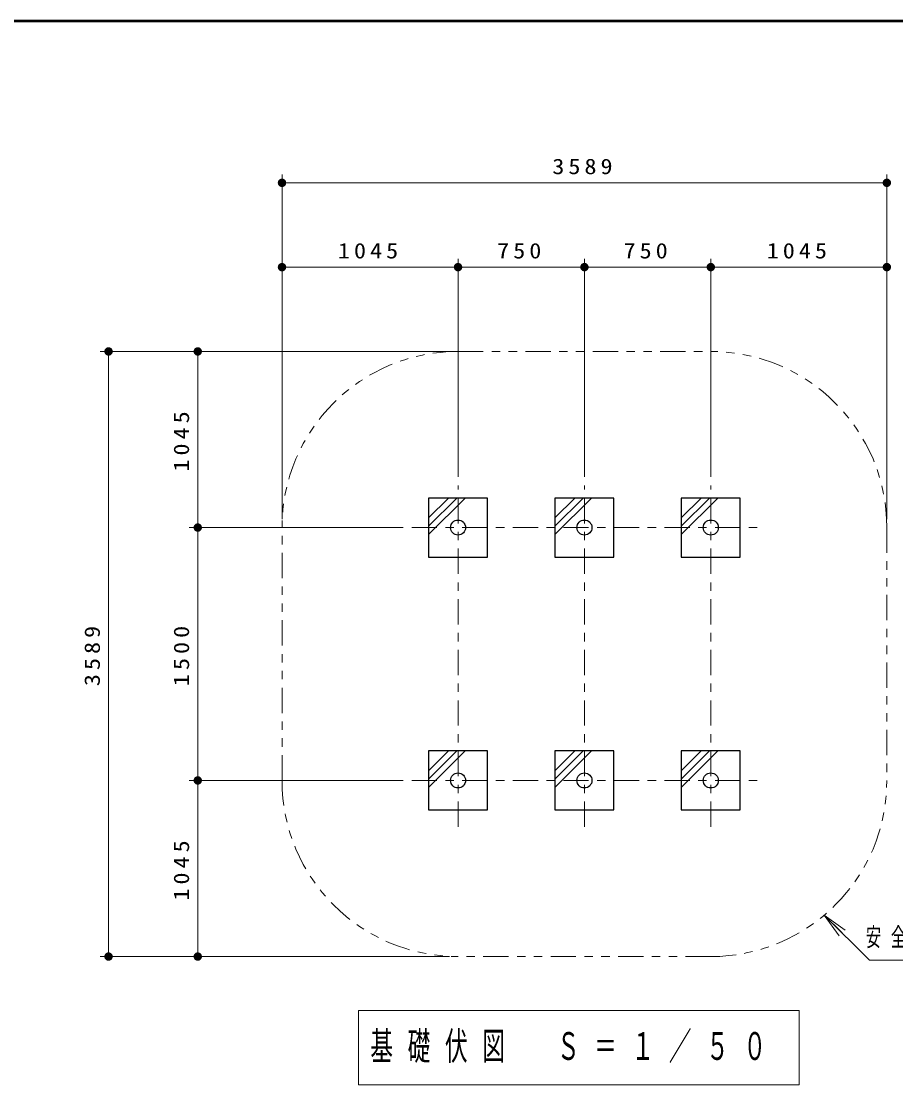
# Model space of a CAD drawing. Units: millimetres on the paper, scale 1:50. Extents: x -385 to 0, y 0 to 267.
# Drawn here: x -239.8 to -136, y 140.9 to 267 of the extents above; entities that cross this region are included whole.
import ezdxf

# ---------------------------------------------------------------- set-up
doc = ezdxf.new("R2010")
doc.units = ezdxf.units.MM
doc.linetypes.add('USER2', pattern=[6, 3, -1, 1, -1])
doc.linetypes.add('USER3', pattern=[8, 3, -1, 1, -1, 1, -1])
doc.layers.add('1_50', color=7, linetype='Continuous', lineweight=25)
doc.layers.add('NAKAMURA図枠', color=7, linetype='Continuous', lineweight=13)
doc.styles.add('ＭＳ ゴシック', font='')
doc.styles.get('ＭＳ ゴシック').set_extended_font_data('MS Gothic')

# ---------------------------------------------------------------- blocks, each defined once
blk = doc.blocks.new('filled_dot')
at = {"color": 0, "linetype": 'Continuous', "lineweight": -2, "const_width": 1.25}
blk.add_lwpolyline([(-0.625, 0, 1), (0.625, 0, 1)], format="xyb", close=True, dxfattribs=at)

msp = doc.modelspace()

# ---------------------------------------------------------------- linework, layer by layer
at = {"layer": '1_50', "lineweight": 13}
for p, q in [((-208.864, 238.836), (-208.864, 248.836)), ((-137.082, 238.836), (-137.082, 248.836)), ((-208.864, 247.836), (-137.082, 247.836)), ((-208.864, 207.945), (-208.864, 238.836)), ((-187.973, 212.945), (-187.973, 238.836)), ((-187.973, 212.945), (-187.973, 238.836)), ((-172.973, 212.945), (-172.973, 238.836)), ((-172.973, 212.945), (-172.973, 238.836)), ((-157.973, 212.945), (-157.973, 238.836)), ((-157.973, 212.945), (-157.973, 238.836)), ((-137.082, 207.945), (-137.082, 238.836)), ((-208.864, 237.836), (-187.973, 237.836)), ((-187.973, 237.836), (-172.973, 237.836)), ((-172.973, 237.836), (-157.973, 237.836)), ((-157.973, 237.836), (-137.082, 237.836)), ((-219.864, 227.836), (-230.449, 227.836)), ((-229.449, 156.054), (-229.449, 227.836)), ((-188.973, 227.836), (-219.864, 227.836)), ((-218.864, 206.945), (-218.864, 227.836)), ((-191.473, 206.101), (-187.129, 210.445)), ((-191.473, 207.091), (-188.119, 210.445)), ((-191.473, 208.081), (-189.109, 210.445)), ((-176.473, 206.101), (-172.129, 210.445)), ((-176.473, 207.091), (-173.119, 210.445)), ((-176.473, 208.081), (-174.109, 210.445)), ((-161.473, 206.101), (-157.129, 210.445)), ((-161.473, 207.091), (-158.119, 210.445)), ((-161.473, 208.081), (-159.109, 210.445)), ((-194.473, 206.945), (-219.864, 206.945)), ((-218.864, 176.945), (-218.864, 206.945)), ((-191.473, 176.101), (-187.129, 180.445)), ((-191.473, 177.091), (-188.119, 180.445)), ((-191.473, 178.081), (-189.109, 180.445)), ((-176.473, 176.101), (-172.129, 180.445)), ((-176.473, 177.091), (-173.119, 180.445)), ((-176.473, 178.081), (-174.109, 180.445)), ((-161.473, 176.101), (-157.129, 180.445)), ((-161.473, 177.091), (-158.119, 180.445)), ((-161.473, 178.081), (-159.109, 180.445)), ((-194.473, 176.945), (-219.864, 176.945)), ((-218.864, 156.054), (-218.864, 176.945)), ((-142.739, 158.499), (-144.506, 160.974)), ((-144.506, 160.974), (-142.032, 159.206)), ((-144.506, 160.974), (-142.385, 158.852)), ((-219.864, 156.054), (-230.449, 156.054)), ((-188.973, 156.054), (-219.864, 156.054)), ((-199.784, 149.652), (-199.784, 140.852)), ((-147.484, 149.652), (-199.784, 149.652)), ((-147.484, 140.852), (-147.484, 149.652)), ((-199.784, 140.852), (-147.484, 140.852))]:
    msp.add_line(p, q, dxfattribs=at)
at = {"layer": '1_50', "linetype": 'USER3', "lineweight": 13}
for p, q in [((-187.973, 227.836), (-157.973, 227.836)), ((-208.864, 176.945), (-208.864, 206.945)), ((-137.082, 206.945), (-137.082, 176.945)), ((-157.973, 156.054), (-187.973, 156.054))]:
    msp.add_line(p, q, dxfattribs=at)
at = {"layer": '1_50', "linetype": 'USER2', "lineweight": 13}
for p, q in [((-187.973, 171.445), (-187.973, 211.945)), ((-172.973, 171.445), (-172.973, 211.945)), ((-157.973, 171.445), (-157.973, 211.945)), ((-193.473, 206.945), (-152.473, 206.945)), ((-193.473, 176.945), (-152.473, 176.945))]:
    msp.add_line(p, q, dxfattribs=at)
at = {"layer": '1_50'}
for p, q in [((-184.473, 210.445), (-191.473, 210.445)), ((-191.473, 210.445), (-191.473, 203.445)), ((-184.473, 203.445), (-184.473, 210.445)), ((-169.473, 210.445), (-176.473, 210.445)), ((-176.473, 210.445), (-176.473, 203.445)), ((-169.473, 203.445), (-169.473, 210.445)), ((-154.473, 210.445), (-161.473, 210.445)), ((-161.473, 210.445), (-161.473, 203.445)), ((-154.473, 203.445), (-154.473, 210.445)), ((-191.473, 203.445), (-184.473, 203.445)), ((-176.473, 203.445), (-169.473, 203.445)), ((-161.473, 203.445), (-154.473, 203.445)), ((-184.473, 180.445), (-191.473, 180.445)), ((-191.473, 180.445), (-191.473, 173.445)), ((-184.473, 173.445), (-184.473, 180.445)), ((-169.473, 180.445), (-176.473, 180.445)), ((-176.473, 180.445), (-176.473, 173.445)), ((-169.473, 173.445), (-169.473, 180.445)), ((-154.473, 180.445), (-161.473, 180.445)), ((-161.473, 180.445), (-161.473, 173.445)), ((-154.473, 173.445), (-154.473, 180.445)), ((-191.473, 173.445), (-184.473, 173.445)), ((-176.473, 173.445), (-169.473, 173.445)), ((-161.473, 173.445), (-154.473, 173.445))]:
    msp.add_line(p, q, dxfattribs=at)
at = {"layer": '1_50', "lineweight": 13}
msp.add_lwpolyline([(-144.506, 160.974), (-139.144, 155.611), (-118.144, 155.611)], dxfattribs=at)
at = {"layer": '1_50'}
for centre in [(-187.973, 206.945), (-172.973, 206.945), (-157.973, 206.945), (-187.973, 176.945), (-172.973, 176.945), (-157.973, 176.945)]:
    msp.add_circle(centre, 0.891, dxfattribs=at)
at = {"layer": '1_50', "linetype": 'USER3', "lineweight": 13}
for centre, start, end in [((-187.973, 206.945), 90, 180), ((-157.973, 206.945), 0, 90), ((-187.973, 176.945), 180, 270), ((-157.973, 176.945), 270, 0)]:
    msp.add_arc(centre, 20.891, start, end, dxfattribs=at)
at = {"layer": 'NAKAMURA図枠', "lineweight": 50}
msp.add_line((0, 267), (-385, 267), dxfattribs=at)

# ---------------------------------------------------------------- block references
at = {"layer": '1_50', "lineweight": 13, "xscale": 0.4, "yscale": 0.4}
for p in [(-208.864, 247.836), (-208.864, 237.836), (-187.973, 237.836), (-172.973, 237.836), (-157.973, 237.836)]:
    msp.add_blockref('filled_dot', p, dxfattribs=at)
for p, rotation in [((-137.082, 247.836), 180), ((-187.973, 237.836), 180), ((-172.973, 237.836), 180), ((-157.973, 237.836), 180), ((-137.082, 237.836), 180), ((-229.449, 227.836), 270), ((-218.864, 227.836), 270), ((-218.864, 206.945), 90), ((-218.864, 206.945), 270), ((-218.864, 176.945), 270), ((-218.864, 176.945), 90), ((-229.449, 156.054), 90), ((-218.864, 156.054), 90)]:
    msp.add_blockref('filled_dot', p, dxfattribs=dict(at, rotation=rotation))

# ---------------------------------------------------------------- texts
at = {"layer": '1_50', "style": 'ＭＳ ゴシック'}
for s, insert, char_height, attachment_point in [('\\T1.33;\\W1.15;3589', (-172.973, 248.836), 1.833, 8), ('\\T1.33;\\W1.15;1045', (-198.419, 238.836), 1.833, 8), ('\\T1.33;\\W1.15;750', (-180.473, 238.836), 1.833, 8), ('\\T1.33;\\W1.15;750', (-165.473, 238.836), 1.833, 8), ('\\T1.33;\\W1.15;1045', (-147.528, 238.836), 1.833, 8), ('\\T1.64;\\W0.6;安全領域を示す', (-139.561, 158.261), 2.199, 4), ('\\T1.64;\\W0.6;基礎伏図\u3000Ｓ＝１／５０', (-198.384, 145.252), 3.299, 4)]:
    msp.add_mtext(s, dxfattribs=dict(at, insert=insert, char_height=char_height, attachment_point=attachment_point))
at = {"layer": '1_50', "char_height": 1.833, "attachment_point": 8, "rotation": 90, "style": 'ＭＳ ゴシック'}
for s, insert in [('\\T1.33;\\W1.15;1045', (-219.864, 217.39)), ('\\T1.33;\\W1.15;3589', (-230.449, 191.945)), ('\\T1.33;\\W1.15;1500', (-219.864, 191.945)), ('\\T1.33;\\W1.15;1045', (-219.864, 166.499))]:
    msp.add_mtext(s, dxfattribs=dict(at, insert=insert))

doc.saveas('drawing.dxf')
